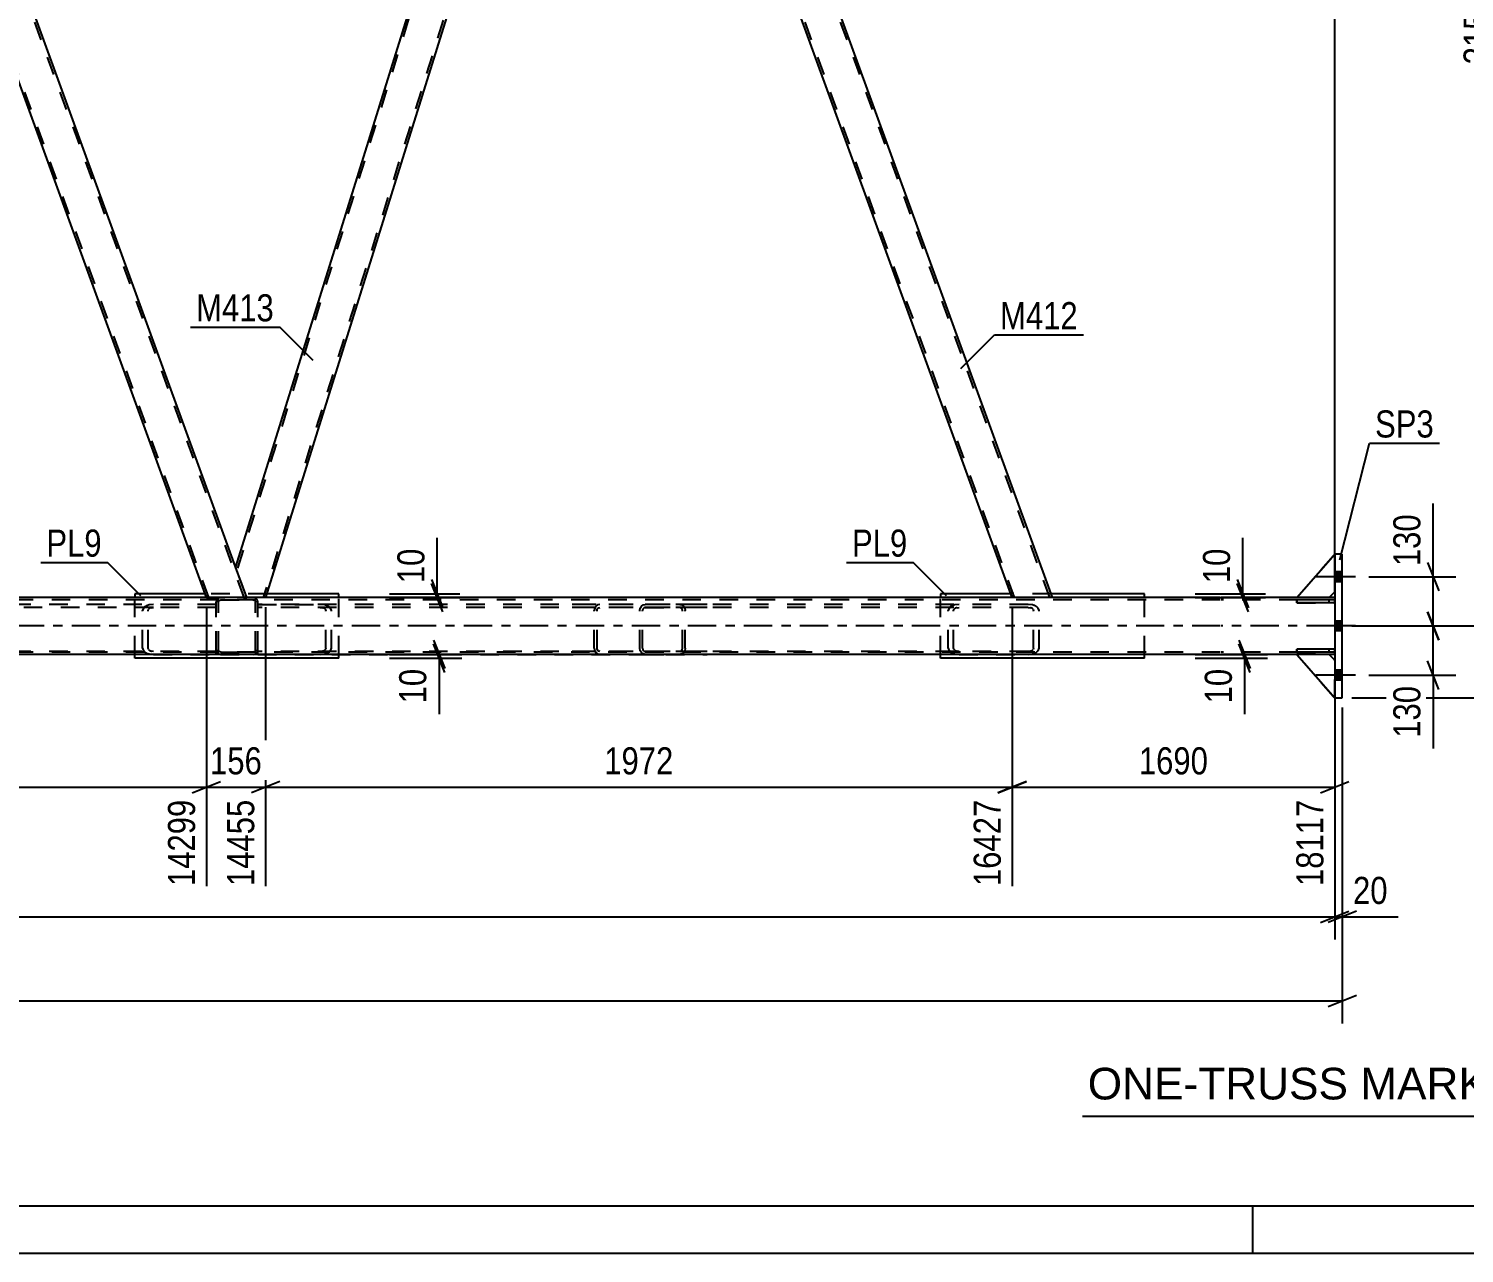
# Model space of a CAD drawing. Header units: millimetres. Extents: x -815 to 374, y -743 to 98.
# Drawn here: x -174.9 to -23.2, y -742.9 to -613.5 of the extents above; entities that cross this region are included whole.
import ezdxf

# ---------------------------------------------------------------- set-up
doc = ezdxf.new("R2010")
doc.units = ezdxf.units.MM
doc.linetypes.add('DXK_LINE_DOT2', pattern=[3.9198, 1.9599, -1.9599])
doc.linetypes.add('DXK_LINE_DOT3', pattern=[5.9187, 2.979, -0.9799, 0.9799, -0.9799])
doc.styles.add('Arial', font='ARIAL.TTF', dxfattribs={"height": 0.2})
doc.styles.add('Arial Narrow', font='ARIALN.TTF', dxfattribs={"height": 0.2})

# ---------------------------------------------------------------- blocks, each defined once
blk = doc.blocks.new('Unknown-232933173-1133')
at = {"color": 5, "linetype": 'Continuous'}
for p, q in [((-809.53, -737.85), (369.47, -737.85)), ((-45.53, -742.85), (-45.53, -737.85)), ((-814.53, -742.85), (374.47, -742.85))]:
    blk.add_line(p, q, dxfattribs=at)
blk = doc.blocks.new('Part-232933173-8812 - 8685')
at = {"color": 2, "linetype": 'Continuous'}
for p, q in [((-36.09, -668.98), (-36.89, -668.98)), ((-36.89, -668.98), (-36.89, -684.18)), ((-36.09, -684.18), (-36.09, -668.98)), ((-36.89, -684.18), (-36.09, -684.18))]:
    blk.add_line(p, q, dxfattribs=at)
blk = doc.blocks.new('Part-232933173-8695 - 8685')
at = {"color": 2, "linetype": 'Continuous'}
for p, q in [((-110.77, -552.58), (-115.02, -552.58)), ((-66.73, -673.58), (-110.77, -552.58)), ((-70.98, -673.58), (-113.48, -556.83))]:
    blk.add_line(p, q, dxfattribs=at)
at = {"color": 7, "linetype": 'DXK_LINE_DOT2'}
for p, q in [((-115.02, -552.58), (-113.48, -556.83)), ((-70.73, -673.58), (-114.77, -552.58)), ((-66.98, -673.58), (-111.02, -552.58)), ((-66.73, -673.58), (-70.98, -673.58))]:
    blk.add_line(p, q, dxfattribs=at)
blk = doc.blocks.new('Part-232933173-8700 - 8685')
at = {"color": 2, "linetype": 'Continuous'}
for p, q in [((-116.34, -552.58), (-153.04, -670.33)), ((-115.02, -552.58), (-116.34, -552.58)), ((-115.02, -552.58), (-113.48, -556.83)), ((-113.48, -556.83), (-149.87, -673.58)), ((-151.86, -673.58), (-153.04, -670.33))]:
    blk.add_line(p, q, dxfattribs=at)
at = {"color": 7, "linetype": 'DXK_LINE_DOT2'}
for p, q in [((-116.09, -552.58), (-152.91, -670.7)), ((-113.61, -556.46), (-150.12, -673.58)), ((-149.87, -673.58), (-151.86, -673.58))]:
    blk.add_line(p, q, dxfattribs=at)
blk = doc.blocks.new('Part-232933173-8715 - 8685')
at = {"color": 7, "linetype": 'DXK_LINE_DOT2'}
for p, q in [((-150.69, -679.58), (-150.69, -674.3)), ((-150.69, -674.3), (-144.09, -674.3)), ((-103.19, -674.3), (-150.69, -674.3)), ((-103.19, -674.62), (-150.69, -674.62)), ((-143.64, -674.35), (-144.09, -674.3)), ((-144.09, -674.62), (-143.87, -674.65)), ((-143.55, -674.82), (-143.51, -674.94)), ((-143.51, -678.94), (-143.51, -674.94)), ((-142.92, -674.94), (-143.01, -674.7)), ((-142.92, -678.94), (-142.92, -674.94)), ((-103.19, -679.26), (-150.69, -679.26)), ((-150.69, -679.58), (-103.19, -679.58)), ((-143.87, -679.24), (-144.09, -679.26)), ((-144.09, -679.58), (-143.64, -679.53)), ((-143.51, -678.94), (-143.55, -679.06)), ((-143.01, -679.19), (-142.92, -678.94))]:
    blk.add_line(p, q, dxfattribs=at)
for centre, radius, start, end in [((-143.96, -675.18), 0.545, 41.9363, 80.4819), ((-143.82, -675.43), 1.09, 41.9363, 80.4819), ((-143.96, -678.7), 0.545, 279.5182, 318.0638), ((-143.82, -678.46), 1.09, 279.5182, 318.0638)]:
    blk.add_arc(centre, radius, start, end, dxfattribs=at)
blk = doc.blocks.new('Part-232933173-8716 - 8685')
at = {"color": 7, "linetype": 'DXK_LINE_DOT2'}
for p, q in [((-110.33, -674.94), (-110.29, -674.7)), ((-110.33, -678.94), (-110.33, -674.94)), ((-110.29, -674.7), (-110.16, -674.49)), ((-110.16, -674.49), (-109.97, -674.35)), ((-110.02, -674.82), (-110.04, -674.94)), ((-110.04, -678.94), (-110.04, -674.94)), ((-109.95, -674.72), (-110.02, -674.82)), ((-109.97, -674.35), (-109.75, -674.3)), ((-109.86, -674.65), (-109.95, -674.72)), ((-109.75, -674.62), (-109.86, -674.65)), ((-69.29, -674.3), (-109.75, -674.3)), ((-109.75, -674.62), (-106.11, -674.62)), ((-69.29, -674.62), (-109.75, -674.62)), ((-106.11, -674.3), (-105.89, -674.35)), ((-106, -674.65), (-106.11, -674.62)), ((-105.9, -674.72), (-106, -674.65)), ((-105.84, -674.82), (-105.9, -674.72)), ((-105.89, -674.35), (-105.7, -674.49)), ((-105.82, -674.94), (-105.84, -674.82)), ((-105.82, -678.94), (-105.82, -674.94)), ((-105.7, -674.49), (-105.57, -674.7)), ((-105.57, -674.7), (-105.53, -674.94)), ((-105.53, -678.94), (-105.53, -674.94)), ((-77.65, -674.7), (-77.74, -674.94)), ((-77.74, -678.94), (-77.74, -674.94)), ((-77.16, -674.94), (-77.11, -674.82)), ((-77.16, -678.94), (-77.16, -674.94)), ((-76.57, -674.3), (-77.02, -674.35)), ((-76.8, -674.65), (-76.57, -674.62)), ((-68.85, -674.35), (-69.29, -674.3)), ((-69.29, -674.62), (-69.07, -674.65)), ((-68.76, -674.82), (-68.71, -674.94)), ((-68.71, -678.94), (-68.71, -674.94)), ((-68.13, -674.94), (-68.22, -674.7)), ((-68.13, -678.94), (-68.13, -674.94)), ((-110.29, -679.19), (-110.33, -678.94)), ((-110.16, -679.39), (-110.29, -679.19)), ((-109.97, -679.53), (-110.16, -679.39)), ((-110.04, -678.94), (-110.02, -679.06)), ((-110.02, -679.06), (-109.95, -679.17)), ((-109.75, -679.58), (-109.97, -679.53)), ((-109.95, -679.17), (-109.86, -679.24)), ((-109.86, -679.24), (-109.75, -679.26)), ((-109.75, -679.26), (-106.11, -679.26)), ((-69.29, -679.26), (-109.75, -679.26)), ((-109.75, -679.58), (-106.11, -679.58)), ((-69.29, -679.58), (-109.75, -679.58)), ((-106.11, -679.26), (-106, -679.24)), ((-105.89, -679.53), (-106.11, -679.58)), ((-106, -679.24), (-105.9, -679.17)), ((-105.9, -679.17), (-105.84, -679.06)), ((-105.7, -679.39), (-105.89, -679.53)), ((-105.84, -679.06), (-105.82, -678.94)), ((-105.57, -679.19), (-105.7, -679.39)), ((-105.53, -678.94), (-105.57, -679.19)), ((-77.74, -678.94), (-77.65, -679.19)), ((-77.11, -679.06), (-77.16, -678.94)), ((-77.02, -679.53), (-76.57, -679.58)), ((-76.57, -679.26), (-76.8, -679.24)), ((-76.57, -679.58), (-69.29, -679.58)), ((-69.07, -679.24), (-69.29, -679.26)), ((-69.29, -679.58), (-68.85, -679.53)), ((-68.71, -678.94), (-68.76, -679.06)), ((-68.22, -679.19), (-68.13, -678.94))]:
    blk.add_line(p, q, dxfattribs=at)
for centre, radius, start, end in [((-76.84, -675.43), 1.09, 99.5182, 138.0638), ((-76.71, -675.18), 0.545, 99.5182, 138.0638), ((-69.16, -675.18), 0.545, 41.9363, 80.4819), ((-69.03, -675.43), 1.09, 41.9363, 80.4819), ((-76.84, -678.46), 1.09, 221.9363, 260.4819), ((-76.71, -678.7), 0.545, 221.9363, 260.4819), ((-69.16, -678.7), 0.545, 279.5182, 318.0638), ((-69.03, -678.46), 1.09, 279.5182, 318.0638)]:
    blk.add_arc(centre, radius, start, end, dxfattribs=at)
blk = doc.blocks.new('Part-232933173-8718 - 8685')
at = {"color": 7, "linetype": 'DXK_LINE_DOT2'}
for p, q in [((-195.47, -674.94), (-195.42, -674.7)), ((-195.47, -678.94), (-195.47, -674.94)), ((-195.42, -674.7), (-195.29, -674.49)), ((-195.29, -674.49), (-195.11, -674.35)), ((-195.15, -674.82), (-195.17, -674.94)), ((-195.17, -678.94), (-195.17, -674.94)), ((-195.09, -674.72), (-195.15, -674.82)), ((-195.11, -674.35), (-194.88, -674.3)), ((-194.99, -674.65), (-195.09, -674.72)), ((-194.88, -674.62), (-194.99, -674.65)), ((-155.09, -674.3), (-194.88, -674.3)), ((-194.88, -674.62), (-191.24, -674.62)), ((-161.71, -674.62), (-194.88, -674.62)), ((-191.24, -674.3), (-191.02, -674.35)), ((-191.13, -674.65), (-191.24, -674.62)), ((-191.04, -674.72), (-191.13, -674.65)), ((-190.97, -674.82), (-191.04, -674.72)), ((-191.02, -674.35), (-190.83, -674.49)), ((-190.95, -674.94), (-190.97, -674.82)), ((-190.95, -678.94), (-190.95, -674.94)), ((-190.83, -674.49), (-190.71, -674.7)), ((-190.71, -674.7), (-190.66, -674.94)), ((-190.66, -678.94), (-190.66, -674.94)), ((-162.78, -674.7), (-162.87, -674.94)), ((-162.87, -678.94), (-162.87, -674.94)), ((-162.29, -674.94), (-162.25, -674.82)), ((-162.29, -678.94), (-162.29, -674.94)), ((-161.71, -674.3), (-162.15, -674.35)), ((-161.93, -674.65), (-161.71, -674.62)), ((-155.09, -674.62), (-161.71, -674.62)), ((-155.09, -679.58), (-155.09, -674.3)), ((-195.42, -679.19), (-195.47, -678.94)), ((-195.29, -679.39), (-195.42, -679.19)), ((-195.11, -679.53), (-195.29, -679.39)), ((-195.17, -678.94), (-195.15, -679.06)), ((-195.15, -679.06), (-195.09, -679.17)), ((-194.88, -679.58), (-195.11, -679.53)), ((-195.09, -679.17), (-194.99, -679.24)), ((-194.99, -679.24), (-194.88, -679.26)), ((-194.88, -679.26), (-191.24, -679.26)), ((-155.09, -679.26), (-194.88, -679.26)), ((-155.09, -679.58), (-194.88, -679.58)), ((-191.24, -679.26), (-191.13, -679.24)), ((-191.02, -679.53), (-191.24, -679.58)), ((-191.13, -679.24), (-191.04, -679.17)), ((-191.04, -679.17), (-190.97, -679.06)), ((-190.83, -679.39), (-191.02, -679.53)), ((-190.97, -679.06), (-190.95, -678.94)), ((-190.71, -679.19), (-190.83, -679.39)), ((-190.66, -678.94), (-190.71, -679.19)), ((-162.87, -678.94), (-162.78, -679.19)), ((-162.25, -679.06), (-162.29, -678.94)), ((-162.15, -679.53), (-161.71, -679.58)), ((-161.71, -679.26), (-161.93, -679.24)), ((-161.71, -679.58), (-155.09, -679.58))]:
    blk.add_line(p, q, dxfattribs=at)
for centre, radius, start, end in [((-161.97, -675.43), 1.09, 99.5182, 138.0638), ((-161.84, -675.18), 0.545, 99.5182, 138.0638), ((-161.97, -678.46), 1.09, 221.9363, 260.4819), ((-161.84, -678.7), 0.545, 221.9363, 260.4819)]:
    blk.add_arc(centre, radius, start, end, dxfattribs=at)
blk = doc.blocks.new('Part-232933173-8729 - 8685')
at = {"color": 7, "linetype": 'DXK_LINE_DOT2'}
for p, q in [((-155.05, -673.88), (-155.09, -674.06)), ((-155.09, -679.1), (-155.09, -674.06)), ((-155.09, -674.06), (-155.09, -674.06)), ((-155.05, -673.87), (-155.05, -673.88)), ((-154.85, -674.06), (-154.83, -673.97)), ((-154.85, -674.06), (-154.85, -674.06)), ((-154.85, -679.1), (-154.85, -674.06)), ((-154.83, -673.97), (-154.78, -673.89)), ((-154.61, -673.58), (-154.79, -673.62)), ((-154.78, -673.89), (-154.7, -673.84)), ((-154.7, -673.84), (-154.61, -673.82)), ((-151.17, -673.58), (-154.61, -673.58)), ((-154.61, -673.58), (-154.61, -673.58)), ((-154.61, -673.82), (-154.61, -673.82)), ((-154.61, -673.82), (-151.17, -673.82)), ((-151.17, -673.58), (-151.17, -673.58)), ((-150.98, -673.62), (-151.17, -673.58)), ((-151.17, -673.82), (-151.17, -673.82)), ((-151.17, -673.82), (-151.07, -673.84)), ((-151.07, -673.84), (-151, -673.89)), ((-151, -673.89), (-150.94, -673.97)), ((-150.94, -673.97), (-150.93, -674.06)), ((-150.93, -674.06), (-150.93, -674.06)), ((-150.93, -679.1), (-150.93, -674.06)), ((-150.72, -673.88), (-150.72, -673.87)), ((-150.69, -674.06), (-150.72, -673.88)), ((-150.69, -679.1), (-150.69, -674.06)), ((-150.69, -674.06), (-150.69, -674.06)), ((-155.09, -679.1), (-155.09, -679.1)), ((-155.09, -679.1), (-155.05, -679.28)), ((-154.85, -679.1), (-154.85, -679.1)), ((-154.83, -679.19), (-154.85, -679.1)), ((-154.78, -679.27), (-154.83, -679.19)), ((-154.79, -679.54), (-154.61, -679.58)), ((-154.7, -679.32), (-154.78, -679.27)), ((-154.61, -679.34), (-154.7, -679.32)), ((-154.61, -679.34), (-154.61, -679.34)), ((-154.61, -679.34), (-151.17, -679.34)), ((-154.61, -679.58), (-151.17, -679.58)), ((-154.61, -679.58), (-154.61, -679.58)), ((-151.07, -679.32), (-151.17, -679.34)), ((-151.17, -679.34), (-151.17, -679.34)), ((-151.17, -679.58), (-150.98, -679.54)), ((-151.17, -679.58), (-151.17, -679.58)), ((-151, -679.27), (-151.07, -679.32)), ((-150.94, -679.19), (-151, -679.27)), ((-150.93, -679.1), (-150.94, -679.19)), ((-150.93, -679.1), (-150.93, -679.1)), ((-150.72, -679.28), (-150.69, -679.1)), ((-150.69, -679.1), (-150.69, -679.1))]:
    blk.add_line(p, q, dxfattribs=at)
for centre, start, end in [((-154.61, -674.06), 112.5, 157.5), ((-151.17, -674.06), 22.5, 67.5), ((-154.61, -679.1), 202.5, 247.5), ((-151.17, -679.1), 292.5, 337.5)]:
    blk.add_arc(centre, 0.48, start, end, dxfattribs=at)
blk = doc.blocks.new('Part-232933173-8747 - 8685')
at = {"color": 2, "linetype": 'Continuous'}
for p, q in [((-195.9, -552.58), (-200.16, -552.58)), ((-153.04, -670.33), (-195.9, -552.58)), ((-156.12, -673.58), (-198.61, -556.83))]:
    blk.add_line(p, q, dxfattribs=at)
at = {"color": 7, "linetype": 'DXK_LINE_DOT2'}
for p, q in [((-200.16, -552.58), (-198.61, -556.83)), ((-155.86, -673.58), (-199.9, -552.58)), ((-152.12, -673.58), (-196.16, -552.58)), ((-151.86, -673.58), (-153.04, -670.33)), ((-156.12, -673.58), (-151.86, -673.58))]:
    blk.add_line(p, q, dxfattribs=at)
blk = doc.blocks.new('Part-232933173-8842 - 8685')
at = {"color": 7, "linetype": 'DXK_LINE_DOT2'}
for p, q in [((-111.64, -674.3), (-117.47, -674.3)), ((-111.64, -674.62), (-117.47, -674.62)), ((-115.09, -674.7), (-115.13, -674.94)), ((-115.13, -678.94), (-115.13, -674.94)), ((-114.96, -674.49), (-115.09, -674.7)), ((-114.78, -674.35), (-114.96, -674.49)), ((-114.84, -674.94), (-114.82, -674.82)), ((-114.84, -678.94), (-114.84, -674.94)), ((-114.82, -674.82), (-114.76, -674.72)), ((-114.55, -674.3), (-114.78, -674.35)), ((-114.76, -674.72), (-114.66, -674.65)), ((-114.66, -674.65), (-114.55, -674.62)), ((-111.64, -679.26), (-117.47, -679.26)), ((-111.64, -679.58), (-117.47, -679.58)), ((-115.13, -678.94), (-115.09, -679.19)), ((-115.09, -679.19), (-114.96, -679.39)), ((-114.96, -679.39), (-114.78, -679.53)), ((-114.82, -679.06), (-114.84, -678.94)), ((-114.76, -679.17), (-114.82, -679.06)), ((-114.78, -679.53), (-114.55, -679.58)), ((-114.66, -679.24), (-114.76, -679.17)), ((-114.55, -679.26), (-114.66, -679.24))]:
    blk.add_line(p, q, dxfattribs=at)
blk = doc.blocks.new('Part-232933173-8877 - 8685')
at = {"color": 2, "linetype": 'Continuous'}
for p, q in [((-156.26, -673.18), (-163.67, -673.18)), ((-163.67, -673.18), (-163.67, -673.58)), ((-142.12, -673.18), (-149.74, -673.18)), ((-142.12, -673.58), (-142.12, -673.18)), ((-163.67, -679.98), (-163.67, -679.58)), ((-142.12, -679.98), (-142.12, -679.58)), ((-142.12, -679.98), (-163.67, -679.98))]:
    blk.add_line(p, q, dxfattribs=at)
at = {"color": 7, "linetype": 'DXK_LINE_DOT2'}
for p, q in [((-149.74, -673.18), (-156.26, -673.18)), ((-163.67, -679.58), (-163.67, -673.58)), ((-142.12, -679.58), (-142.12, -673.58))]:
    blk.add_line(p, q, dxfattribs=at)
blk = doc.blocks.new('Part-232933173-8878 - 8685')
at = {"color": 2, "linetype": 'Continuous'}
for p, q in [((-71.13, -673.18), (-78.54, -673.18)), ((-78.54, -673.18), (-78.54, -673.58)), ((-56.99, -673.18), (-66.87, -673.18)), ((-56.99, -673.58), (-56.99, -673.18)), ((-78.54, -679.98), (-78.54, -679.58)), ((-56.99, -679.98), (-56.99, -679.58)), ((-56.99, -679.98), (-78.54, -679.98))]:
    blk.add_line(p, q, dxfattribs=at)
at = {"color": 7, "linetype": 'DXK_LINE_DOT2'}
for p, q in [((-66.87, -673.18), (-71.13, -673.18)), ((-78.54, -679.58), (-78.54, -673.58)), ((-56.99, -679.58), (-56.99, -673.58))]:
    blk.add_line(p, q, dxfattribs=at)
blk = doc.blocks.new('Part-232933173-8921 - 8685')
at = {"color": 7, "linetype": 'DXK_LINE_DOT2'}
for p, q in [((-48.99, -673.82), (-728.07, -673.82)), ((-36.89, -673.82), (-48.89, -673.82)), ((-37.49, -673.58), (-40.89, -673.58)), ((-36.89, -673.58), (-36.89, -679.58)), ((-48.99, -679.34), (-728.07, -679.34)), ((-36.89, -679.34), (-48.89, -679.34)), ((-37.49, -679.58), (-40.89, -679.58)), ((-36.89, -679.58), (-36.89, -679.55))]:
    blk.add_line(p, q, dxfattribs=at)
at = {"color": 2, "linetype": 'Continuous'}
for p, q in [((-48.99, -673.58), (-724.07, -673.58)), ((-40.89, -673.58), (-48.89, -673.58)), ((-36.89, -673.58), (-37.49, -673.58)), ((-48.99, -679.58), (-724.07, -679.58)), ((-40.89, -679.58), (-48.89, -679.58)), ((-36.89, -679.58), (-37.49, -679.58))]:
    blk.add_line(p, q, dxfattribs=at)
at = {"color": 7, "linetype": 'DXK_LINE_DOT3'}
for p, q in [((-48.99, -676.58), (-728.07, -676.58)), ((-36.89, -676.58), (-48.89, -676.58))]:
    blk.add_line(p, q, dxfattribs=at)
blk = doc.blocks.new('Part-232933173-8939 - 8685')
at = {"color": 7, "linetype": 'DXK_LINE_DOT2'}
for p, q in [((-36.89, -673.82), (-40.89, -673.82)), ((-40.89, -673.82), (-40.89, -674.14)), ((-40.89, -674.14), (-36.89, -674.14)), ((-37.49, -674.14), (-37.49, -673.82)), ((-36.89, -674.14), (-36.89, -673.82))]:
    blk.add_line(p, q, dxfattribs=at)
blk = doc.blocks.new('Part-232933173-8940 - 8685')
at = {"color": 7, "linetype": 'DXK_LINE_DOT2'}
for p, q in [((-36.89, -679.02), (-40.89, -679.02)), ((-40.89, -679.02), (-40.89, -679.34)), ((-40.89, -679.34), (-36.89, -679.34)), ((-37.49, -679.34), (-37.49, -679.02)), ((-36.89, -679.34), (-36.89, -679.02))]:
    blk.add_line(p, q, dxfattribs=at)
blk = doc.blocks.new('Part-232933173-8941 - 8685')
at = {"color": 2, "linetype": 'Continuous'}
for p, q in [((-40.89, -674.14), (-40.89, -673.82)), ((-36.89, -673.82), (-40.89, -673.82)), ((-36.89, -674.14), (-40.89, -674.14)), ((-36.89, -673.82), (-36.89, -674.14))]:
    blk.add_line(p, q, dxfattribs=at)
at = {"color": 7, "linetype": 'DXK_LINE_DOT2'}
blk.add_line((-37.49, -674.14), (-37.49, -673.82), dxfattribs=at)
blk = doc.blocks.new('Part-232933173-8942 - 8685')
at = {"color": 2, "linetype": 'Continuous'}
for p, q in [((-40.89, -679.34), (-40.89, -679.02)), ((-36.89, -679.02), (-40.89, -679.02)), ((-36.89, -679.34), (-40.89, -679.34)), ((-36.89, -679.02), (-36.89, -679.34))]:
    blk.add_line(p, q, dxfattribs=at)
at = {"color": 7, "linetype": 'DXK_LINE_DOT2'}
blk.add_line((-37.49, -679.34), (-37.49, -679.02), dxfattribs=at)
blk = doc.blocks.new('Part-232933173-8943 - 8685')
at = {"color": 7, "linetype": 'DXK_LINE_DOT2'}
for p, q in [((-40.89, -673.58), (-36.89, -668.98)), ((-36.89, -668.98), (-36.89, -672.98)), ((-36.89, -672.98), (-37.49, -673.58)), ((-37.49, -673.58), (-40.89, -673.58))]:
    blk.add_line(p, q, dxfattribs=at)
blk = doc.blocks.new('Part-232933173-8944 - 8685')
at = {"color": 2, "linetype": 'Continuous'}
for p, q in [((-40.89, -673.58), (-36.89, -668.98)), ((-36.89, -672.98), (-37.49, -673.58)), ((-37.49, -673.58), (-40.89, -673.58))]:
    blk.add_line(p, q, dxfattribs=at)
at = {"color": 7, "linetype": 'DXK_LINE_DOT2'}
blk.add_line((-36.89, -672.98), (-36.89, -668.98), dxfattribs=at)
blk = doc.blocks.new('Part-232933173-8945 - 8685')
at = {"color": 7, "linetype": 'DXK_LINE_DOT2'}
for p, q in [((-37.49, -679.58), (-40.89, -679.58)), ((-40.89, -679.58), (-36.89, -684.18)), ((-36.89, -680.18), (-37.49, -679.58)), ((-36.89, -684.18), (-36.89, -680.18))]:
    blk.add_line(p, q, dxfattribs=at)
blk = doc.blocks.new('Part-232933173-8946 - 8685')
at = {"color": 2, "linetype": 'Continuous'}
for p, q in [((-37.49, -679.58), (-40.89, -679.58)), ((-40.89, -679.58), (-36.89, -684.18)), ((-36.89, -680.18), (-37.49, -679.58))]:
    blk.add_line(p, q, dxfattribs=at)
at = {"color": 7, "linetype": 'DXK_LINE_DOT2'}
blk.add_line((-36.89, -680.18), (-36.89, -684.18), dxfattribs=at)
blk = doc.blocks.new('Bolt-232933173-8987 - 8685')
at = {"linetype": 'Continuous'}
for points in [[(-36.09, -671.9), (-36.09, -670.86), (-36.89, -670.86), (-36.89, -671.9)], [(-36.09, -671.9), (-36.09, -670.86), (-36.89, -670.86), (-36.89, -671.9)], [(-36.09, -671.9), (-36.09, -670.86), (-36.89, -670.86), (-36.89, -671.9)], [(-36.09, -677.1), (-36.09, -676.06), (-36.89, -676.06), (-36.89, -677.1)], [(-36.09, -677.1), (-36.09, -676.06), (-36.89, -676.06), (-36.89, -677.1)], [(-36.09, -682.3), (-36.09, -681.26), (-36.89, -681.26), (-36.89, -682.3)], [(-36.09, -682.3), (-36.09, -681.26), (-36.89, -681.26), (-36.89, -682.3)], [(-36.09, -682.3), (-36.09, -681.26), (-36.89, -681.26), (-36.89, -682.3)]]:
    blk.add_hatch(color=1, dxfattribs=at).paths.add_polyline_path(points)
at = {"color": 1, "linetype": 'Continuous'}
for p, q in [((-34.69, -671.38), (-38.89, -671.38)), ((-34.69, -671.38), (-38.89, -671.38)), ((-34.69, -671.38), (-38.89, -671.38)), ((-36.09, -670.86), (-36.89, -670.86)), ((-36.09, -670.86), (-36.89, -670.86)), ((-36.09, -670.86), (-36.89, -670.86)), ((-36.09, -671.9), (-36.89, -671.9)), ((-36.09, -671.9), (-36.89, -671.9)), ((-36.09, -671.9), (-36.89, -671.9)), ((-36.09, -676.06), (-36.89, -676.06)), ((-36.09, -676.06), (-36.89, -676.06)), ((-34.69, -676.58), (-38.89, -676.58)), ((-34.69, -676.58), (-38.89, -676.58)), ((-36.09, -677.1), (-36.89, -677.1)), ((-36.09, -677.1), (-36.89, -677.1)), ((-34.69, -681.78), (-38.89, -681.78)), ((-34.69, -681.78), (-38.89, -681.78)), ((-34.69, -681.78), (-38.89, -681.78)), ((-36.09, -681.26), (-36.89, -681.26)), ((-36.09, -681.26), (-36.89, -681.26)), ((-36.09, -681.26), (-36.89, -681.26)), ((-36.09, -682.3), (-36.89, -682.3)), ((-36.09, -682.3), (-36.89, -682.3)), ((-36.09, -682.3), (-36.89, -682.3))]:
    blk.add_line(p, q, dxfattribs=at)
blk = doc.blocks.new('StraightDimension-232933173-9169 - 8685')
at = {"color": 7, "linetype": 'Continuous'}
for p, q in [((-36.09, -685.18), (-36.09, -718.59)), ((-37.59, -716.79), (-34.59, -715.59)), ((-767.14, -716.19), (-36.09, -716.19))]:
    blk.add_line(p, q, dxfattribs=at)
blk = doc.blocks.new('StraightDimension-232933173-9958 - 8685')
at = {"color": 7, "linetype": 'Continuous'}
for p, q in [((-149.87, -674.58), (-149.87, -704.06)), ((-70.98, -674.58), (-70.98, -704.06)), ((-148.37, -693.01), (-151.37, -694.21)), ((-72.48, -694.21), (-69.48, -693.01)), ((-149.87, -693.61), (-70.98, -693.61))]:
    blk.add_line(p, q, dxfattribs=at)
at = {"color": 0}
blk.add_wipeout([(-106.17, -692.86), (-106.17, -688.66), (-114.68, -688.66), (-114.68, -692.86)], dxfattribs=at)
at = {"color": 0, "linetype": 'Continuous'}
blk.add_wipeout([(-71.58, -694.31), (-75.78, -694.31), (-75.78, -704.66), (-71.58, -704.66)], dxfattribs=at)
at = {"color": 3, "style": 'Arial Narrow'}
blk.add_text('1972', height=2.863, dxfattribs=at).set_placement((-114.08, -692.26))
at = {"color": 3, "linetype": 'Continuous', "style": 'Arial Narrow'}
blk.add_text('16427', height=2.863, rotation=90.0002, dxfattribs=at).set_placement((-72.18, -704.06))
blk = doc.blocks.new('StraightDimension-232933173-9940 - 8685')
at = {"color": 7, "linetype": 'Continuous'}
for p, q in [((-156.12, -674.58), (-156.12, -704.06)), ((-149.87, -674.58), (-149.87, -704.06)), ((-157.62, -694.21), (-154.62, -693.01)), ((-148.37, -693.01), (-151.37, -694.21)), ((-156.12, -693.61), (-149.87, -693.61))]:
    blk.add_line(p, q, dxfattribs=at)
at = {"color": 0}
blk.add_wipeout([(-149.65, -692.86), (-149.65, -688.66), (-156.34, -688.66), (-156.34, -692.86)], dxfattribs=at)
at = {"color": 0, "linetype": 'Continuous'}
blk.add_wipeout([(-150.47, -694.31), (-154.67, -694.31), (-154.67, -704.66), (-150.47, -704.66)], dxfattribs=at)
at = {"color": 3, "style": 'Arial Narrow'}
blk.add_text('156', height=2.863, dxfattribs=at).set_placement((-155.74, -692.26))
at = {"color": 3, "linetype": 'Continuous', "style": 'Arial Narrow'}
blk.add_text('14455', height=2.863, rotation=90.0002, dxfattribs=at).set_placement((-151.07, -704.06))
blk = doc.blocks.new('StraightDimension-232933173-38656 - 8685')
at = {"color": 7, "linetype": 'Continuous'}
for p, q in [((-47.01, -678.08), (-45.81, -681.08)), ((-51.63, -679.58), (-44.01, -679.58)), ((-45.81, -681.48), (-47.01, -678.48)), ((-46.41, -679.98), (-46.41, -679.58)), ((-51.63, -679.98), (-44.01, -679.98))]:
    blk.add_line(p, q, dxfattribs=at)
at = {"color": 0}
blk.add_wipeout([(-47.16, -680.51), (-51.36, -680.51), (-51.36, -685.36), (-47.16, -685.36)], dxfattribs=at)
at = {"color": 7, "linetype": 'Continuous'}
blk.add_line((-46.41, -679.98), (-46.41, -685.89), dxfattribs=at)
blk.add_line((-46.41, -679.98), (-46.41, -685.89), dxfattribs=at)
at = {"color": 3, "style": 'Arial Narrow'}
blk.add_text('10', height=2.863, rotation=90.0002, dxfattribs=at).set_placement((-47.76, -684.76))
blk = doc.blocks.new('StraightDimension-232933173-38657 - 8685')
at = {"color": 7, "linetype": 'Continuous'}
for p, q in [((-132.33, -671.68), (-131.13, -674.68)), ((-136.76, -673.18), (-129.33, -673.18)), ((-131.13, -675.08), (-132.33, -672.08)), ((-131.73, -673.58), (-131.73, -673.18)), ((-136.76, -673.58), (-129.33, -673.58))]:
    blk.add_line(p, q, dxfattribs=at)
at = {"color": 0}
blk.add_wipeout([(-132.48, -667.8), (-136.68, -667.8), (-136.68, -672.66), (-132.48, -672.66)], dxfattribs=at)
at = {"color": 7, "linetype": 'Continuous'}
blk.add_line((-131.73, -673.18), (-131.73, -667.28), dxfattribs=at)
blk.add_line((-131.73, -673.18), (-131.73, -667.28), dxfattribs=at)
at = {"color": 3, "style": 'Arial Narrow'}
blk.add_text('10', height=2.863, rotation=90.0002, dxfattribs=at).set_placement((-133.08, -672.06))
blk = doc.blocks.new('StraightDimension-232933173-9114 - 8685')
at = {"color": 7, "linetype": 'Continuous'}
for p, q in [((-36.89, -685.18), (-36.89, -709.7)), ((-36.09, -685.18), (-36.09, -709.7)), ((-38.39, -707.9), (-35.39, -706.7)), ((-34.59, -706.7), (-37.59, -707.9)), ((-36.89, -707.3), (-36.09, -707.3))]:
    blk.add_line(p, q, dxfattribs=at)
at = {"color": 0}
blk.add_wipeout([(-30.71, -706.55), (-30.71, -702.35), (-35.56, -702.35), (-35.56, -706.55)], dxfattribs=at)
at = {"color": 7, "linetype": 'Continuous'}
blk.add_line((-36.09, -707.3), (-30.18, -707.3), dxfattribs=at)
blk.add_line((-36.09, -707.3), (-30.18, -707.3), dxfattribs=at)
at = {"color": 3, "style": 'Arial Narrow'}
blk.add_text('20', height=2.863, dxfattribs=at).set_placement((-34.96, -705.95))
blk = doc.blocks.new('StraightDimension-232933173-9130 - 8685')
at = {"color": 7, "linetype": 'Continuous'}
for p, q in [((-36.89, -685.18), (-36.89, -709.7)), ((-38.39, -707.9), (-35.39, -706.7)), ((-728.07, -707.3), (-36.89, -707.3))]:
    blk.add_line(p, q, dxfattribs=at)
blk = doc.blocks.new('StraightDimension-232933173-9922 - 8685')
at = {"color": 7, "linetype": 'Continuous'}
for p, q in [((-235, -674.58), (-235, -704.06)), ((-156.12, -674.58), (-156.12, -704.06)), ((-233.5, -693.01), (-236.5, -694.21)), ((-157.62, -694.21), (-154.62, -693.01)), ((-235, -693.61), (-156.12, -693.61))]:
    blk.add_line(p, q, dxfattribs=at)
at = {"color": 0}
blk.add_wipeout([(-191.3, -692.86), (-191.3, -688.66), (-199.82, -688.66), (-199.82, -692.86)], dxfattribs=at)
at = {"color": 0, "linetype": 'Continuous'}
blk.add_wipeout([(-156.72, -694.31), (-160.92, -694.31), (-160.92, -704.66), (-156.72, -704.66)], dxfattribs=at)
at = {"color": 3, "style": 'Arial Narrow'}
blk.add_text('1972', height=2.863, dxfattribs=at).set_placement((-199.22, -692.26))
at = {"color": 3, "linetype": 'Continuous', "style": 'Arial Narrow'}
blk.add_text('14299', height=2.863, rotation=90.0002, dxfattribs=at).set_placement((-157.32, -704.06))
blk = doc.blocks.new('StraightDimension-232933173-9981 - 8685')
at = {"color": 7, "linetype": 'Continuous'}
for p, q in [((-70.98, -674.58), (-70.98, -704.06)), ((-36.89, -680.58), (-36.89, -704.06)), ((-69.48, -693.01), (-72.48, -694.21)), ((-38.39, -694.21), (-35.39, -693.01)), ((-70.98, -693.61), (-36.89, -693.61))]:
    blk.add_line(p, q, dxfattribs=at)
at = {"color": 0}
blk.add_wipeout([(-49.68, -692.86), (-49.68, -688.66), (-58.19, -688.66), (-58.19, -692.86)], dxfattribs=at)
at = {"color": 0, "linetype": 'Continuous'}
blk.add_wipeout([(-37.49, -694.31), (-41.69, -694.31), (-41.69, -704.66), (-37.49, -704.66)], dxfattribs=at)
at = {"color": 3, "style": 'Arial Narrow'}
blk.add_text('1690', height=2.863, dxfattribs=at).set_placement((-57.59, -692.26))
at = {"color": 3, "linetype": 'Continuous', "style": 'Arial Narrow'}
blk.add_text('18117', height=2.863, rotation=90.0002, dxfattribs=at).set_placement((-38.09, -704.06))
blk = doc.blocks.new('StraightDimension-232933173-26975 - 8685')
at = {"color": 7, "linetype": 'Continuous'}
for p, q in [((-4.57, -534.96), (-5.77, -531.96)), ((-72.76, -533.46), (-2.77, -533.46)), ((-5.17, -684.18), (-5.17, -533.46)), ((-5.77, -682.68), (-4.57, -685.68)), ((-35.09, -684.18), (-2.77, -684.18))]:
    blk.add_line(p, q, dxfattribs=at)
at = {"color": 0}
blk.add_wipeout([(-5.92, -604.57), (-10.12, -604.57), (-10.12, -613.08), (-5.92, -613.08)], dxfattribs=at)
at = {"color": 3, "style": 'Arial Narrow'}
blk.add_text('3768', height=2.863, rotation=90.0002, dxfattribs=at).set_placement((-6.52, -612.48))
blk = doc.blocks.new('StraightDimension-232933173-38328 - 8685')
at = {"color": 7, "linetype": 'Continuous'}
for p, q in [((-58.82, -553.58), (-58.82, -602.78)), ((-36.89, -672.58), (-36.89, -597.53)), ((-57.32, -599.78), (-60.32, -600.98)), ((-58.82, -600.38), (-36.89, -600.38)), ((-38.39, -600.98), (-35.39, -599.78))]:
    blk.add_line(p, q, dxfattribs=at)
at = {"color": 0}
blk.add_wipeout([(-43.6, -599.63), (-43.6, -595.43), (-52.11, -595.43), (-52.11, -599.63)], dxfattribs=at)
at = {"color": 3, "style": 'Arial Narrow'}
blk.add_text('1386', height=2.863, dxfattribs=at).set_placement((-51.51, -599.03))
blk = doc.blocks.new('StraightDimension-232933173-38360 - 8685')
at = {"color": 7, "linetype": 'Continuous'}
for p, q in [((-18.47, -552.08), (-19.67, -549.08)), ((-57.18, -550.58), (-16.67, -550.58)), ((-19.07, -676.58), (-19.07, -550.58)), ((-19.67, -675.08), (-18.47, -678.08)), ((-35.09, -676.58), (-16.67, -676.58))]:
    blk.add_line(p, q, dxfattribs=at)
at = {"color": 0}
blk.add_wipeout([(-19.82, -609.33), (-24.02, -609.33), (-24.02, -617.84), (-19.82, -617.84)], dxfattribs=at)
at = {"color": 3, "style": 'Arial Narrow'}
blk.add_text('3150', height=2.863, rotation=90.0002, dxfattribs=at).set_placement((-20.42, -617.24))
blk = doc.blocks.new('StraightDimension-232933173-38654 - 8685')
at = {"color": 7, "linetype": 'Continuous'}
for p, q in [((-47.2, -671.68), (-46, -674.68)), ((-51.63, -673.18), (-44.2, -673.18)), ((-46, -675.08), (-47.2, -672.08)), ((-46.6, -673.58), (-46.6, -673.18)), ((-51.63, -673.58), (-44.2, -673.58))]:
    blk.add_line(p, q, dxfattribs=at)
at = {"color": 0}
blk.add_wipeout([(-47.35, -667.8), (-51.55, -667.8), (-51.55, -672.66), (-47.35, -672.66)], dxfattribs=at)
at = {"color": 7, "linetype": 'Continuous'}
blk.add_line((-46.6, -673.18), (-46.6, -667.28), dxfattribs=at)
blk.add_line((-46.6, -673.18), (-46.6, -667.28), dxfattribs=at)
at = {"color": 3, "style": 'Arial Narrow'}
blk.add_text('10', height=2.863, rotation=90.0002, dxfattribs=at).set_placement((-47.95, -672.06))
blk = doc.blocks.new('StraightDimension-232933173-38659 - 8685')
at = {"color": 7, "linetype": 'Continuous'}
for p, q in [((-132.14, -678.08), (-130.94, -681.08)), ((-136.76, -679.58), (-129.14, -679.58)), ((-130.94, -681.48), (-132.14, -678.48)), ((-131.54, -679.98), (-131.54, -679.58)), ((-136.76, -679.98), (-129.14, -679.98))]:
    blk.add_line(p, q, dxfattribs=at)
at = {"color": 0}
blk.add_wipeout([(-132.29, -680.51), (-136.49, -680.51), (-136.49, -685.36), (-132.29, -685.36)], dxfattribs=at)
at = {"color": 7, "linetype": 'Continuous'}
blk.add_line((-131.54, -679.98), (-131.54, -685.89), dxfattribs=at)
blk.add_line((-131.54, -679.98), (-131.54, -685.89), dxfattribs=at)
at = {"color": 3, "style": 'Arial Narrow'}
blk.add_text('10', height=2.863, rotation=90.0002, dxfattribs=at).set_placement((-132.89, -684.76))
blk = doc.blocks.new('StraightDimension-232933173-59532 - 8685')
at = {"color": 7, "linetype": 'Continuous'}
for p, q in [((-27.09, -669.88), (-25.89, -672.88)), ((-33.29, -671.38), (-24.09, -671.38)), ((-26.49, -676.58), (-26.49, -671.38)), ((-25.89, -678.08), (-27.09, -675.08)), ((-35.09, -676.58), (-24.09, -676.58))]:
    blk.add_line(p, q, dxfattribs=at)
at = {"color": 0}
blk.add_wipeout([(-27.24, -664.17), (-31.44, -664.17), (-31.44, -670.86), (-27.24, -670.86)], dxfattribs=at)
at = {"color": 7, "linetype": 'Continuous'}
blk.add_line((-26.49, -671.38), (-26.49, -663.65), dxfattribs=at)
blk.add_line((-26.49, -671.38), (-26.49, -663.65), dxfattribs=at)
at = {"color": 3, "style": 'Arial Narrow'}
blk.add_text('130', height=2.863, rotation=90.0002, dxfattribs=at).set_placement((-27.84, -670.26))
blk = doc.blocks.new('StraightDimension-232933173-59533 - 8685')
at = {"color": 7, "linetype": 'Continuous'}
for p, q in [((-27.09, -675.08), (-25.89, -678.08)), ((-35.09, -676.58), (-24.09, -676.58)), ((-26.49, -681.78), (-26.49, -676.58)), ((-25.89, -683.28), (-27.09, -680.28)), ((-33.29, -681.78), (-24.09, -681.78))]:
    blk.add_line(p, q, dxfattribs=at)
at = {"color": 0}
blk.add_wipeout([(-27.24, -682.31), (-31.44, -682.31), (-31.44, -688.99), (-27.24, -688.99)], dxfattribs=at)
at = {"color": 7, "linetype": 'Continuous'}
blk.add_line((-26.49, -681.78), (-26.49, -689.52), dxfattribs=at)
blk.add_line((-26.49, -681.78), (-26.49, -689.52), dxfattribs=at)
at = {"color": 3, "style": 'Arial Narrow'}
blk.add_text('130', height=2.863, rotation=90.0002, dxfattribs=at).set_placement((-27.84, -688.39))
blk = doc.blocks.new('Unknown-232933173-60338')
at = {"color": 7, "linetype": 'Continuous'}
blk.add_line((-63.53, -728.35), (6.47, -728.35), dxfattribs=at)
at = {"color": 7, "style": 'Arial'}
blk.add_text('ONE-TRUSS MARKED AS TR27', height=3.3428, dxfattribs=at).set_placement((-62.99, -726.6))
blk = doc.blocks.new('Mark-232933173-8691 - 8685')
at = {"color": 0}
blk.add_wipeout([(-64.04, -645.23), (-64.04, -642.23), (-72.26, -642.23), (-72.26, -645.23)], dxfattribs=at)
blk.add_wipeout([(-64.04, -645.23), (-64.04, -642.23), (-72.26, -642.23), (-72.26, -645.23)], dxfattribs=at)
at = {"color": 30, "linetype": 'Continuous'}
for p, q in [((-76.4, -649.37), (-72.86, -645.83)), ((-72.86, -645.83), (-63.44, -645.83))]:
    blk.add_line(p, q, dxfattribs=at)
at = {"color": 3, "style": 'Arial Narrow'}
blk.add_text('M412', height=2.863, dxfattribs=at).set_placement((-72.26, -645.23))
blk = doc.blocks.new('Mark-232933173-8696 - 8685')
at = {"color": 0}
blk.add_wipeout([(-148.98, -644.4), (-148.98, -641.4), (-157.21, -641.4), (-157.21, -644.4)], dxfattribs=at)
blk.add_wipeout([(-148.98, -644.4), (-148.98, -641.4), (-157.21, -641.4), (-157.21, -644.4)], dxfattribs=at)
at = {"color": 30, "linetype": 'Continuous'}
for p in [(-157.81, -645), (-144.85, -648.53)]:
    blk.add_line(p, (-148.38, -645), dxfattribs=at)
at = {"color": 3, "style": 'Arial Narrow'}
blk.add_text('M413', height=2.863, dxfattribs=at).set_placement((-157.21, -644.4))
blk = doc.blocks.new('Mark-232933173-8808 - 8685')
at = {"color": 0}
blk.add_wipeout([(-26.42, -656.67), (-26.42, -653.67), (-32.63, -653.67), (-32.63, -656.67)], dxfattribs=at)
blk.add_wipeout([(-26.42, -656.67), (-26.42, -653.67), (-32.63, -653.67), (-32.63, -656.67)], dxfattribs=at)
at = {"color": 30, "linetype": 'Continuous'}
for p, q in [((-36.34, -669.59), (-33.23, -657.27)), ((-33.23, -657.27), (-25.82, -657.27))]:
    blk.add_line(p, q, dxfattribs=at)
at = {"color": 3, "style": 'Arial Narrow'}
blk.add_text('SP3', height=2.863, dxfattribs=at).set_placement((-32.63, -656.67))
blk = doc.blocks.new('Mark-232933173-60035 - 8685')
at = {"color": 0}
blk.add_wipeout([(-167.18, -669.26), (-167.18, -666.26), (-173.03, -666.26), (-173.03, -669.26)], dxfattribs=at)
blk.add_wipeout([(-167.18, -669.26), (-167.18, -666.26), (-173.03, -666.26), (-173.03, -669.26)], dxfattribs=at)
at = {"color": 30, "linetype": 'Continuous'}
for p in [(-173.63, -669.86), (-163.05, -673.39)]:
    blk.add_line(p, (-166.58, -669.86), dxfattribs=at)
at = {"color": 3, "style": 'Arial Narrow'}
blk.add_text('PL9', height=2.863, dxfattribs=at).set_placement((-173.03, -669.26))
blk = doc.blocks.new('Mark-232933173-60038 - 8685')
at = {"color": 0}
blk.add_wipeout([(-82.05, -669.26), (-82.05, -666.26), (-87.9, -666.26), (-87.9, -669.26)], dxfattribs=at)
blk.add_wipeout([(-82.05, -669.26), (-82.05, -666.26), (-87.9, -666.26), (-87.9, -669.26)], dxfattribs=at)
at = {"color": 30, "linetype": 'Continuous'}
for p in [(-88.5, -669.86), (-77.91, -673.39)]:
    blk.add_line(p, (-81.45, -669.86), dxfattribs=at)
at = {"color": 3, "style": 'Arial Narrow'}
blk.add_text('PL9', height=2.863, dxfattribs=at).set_placement((-87.9, -669.26))

msp = doc.modelspace()

# ---------------------------------------------------------------- block references
for name in ['Unknown-232933173-1133', 'Part-232933173-8747 - 8685', 'Part-232933173-8700 - 8685', 'Part-232933173-8695 - 8685', 'Part-232933173-8943 - 8685', 'Part-232933173-8944 - 8685', 'Part-232933173-8812 - 8685', 'Bolt-232933173-8987 - 8685', 'Part-232933173-8877 - 8685', 'Part-232933173-8878 - 8685', 'Part-232933173-8921 - 8685', 'Part-232933173-8718 - 8685', 'Part-232933173-8729 - 8685', 'Part-232933173-8715 - 8685', 'Part-232933173-8842 - 8685', 'Part-232933173-8716 - 8685', 'Part-232933173-8939 - 8685', 'Part-232933173-8941 - 8685', 'Part-232933173-8940 - 8685', 'Part-232933173-8942 - 8685', 'Part-232933173-8945 - 8685', 'Part-232933173-8946 - 8685', 'Unknown-232933173-60338']:
    msp.add_blockref(name, (0, 0))

# ---------------------------------------------------------------- next in the draw order: block references
msp.add_blockref('StraightDimension-232933173-9169 - 8685', (0, 0))

# ---------------------------------------------------------------- next in the draw order: block references
for name in ['Mark-232933173-8696 - 8685', 'Mark-232933173-60035 - 8685', 'Mark-232933173-60038 - 8685', 'StraightDimension-232933173-9958 - 8685', 'StraightDimension-232933173-38656 - 8685', 'StraightDimension-232933173-9114 - 8685']:
    msp.add_blockref(name, (0, 0))

# ---------------------------------------------------------------- next in the draw order: block references
for name in ['StraightDimension-232933173-38657 - 8685', 'StraightDimension-232933173-9940 - 8685']:
    msp.add_blockref(name, (0, 0))

# ---------------------------------------------------------------- next in the draw order: block references
msp.add_blockref('StraightDimension-232933173-9130 - 8685', (0, 0))

# ---------------------------------------------------------------- next in the draw order: block references
for name in ['StraightDimension-232933173-9922 - 8685', 'StraightDimension-232933173-9981 - 8685', 'StraightDimension-232933173-38659 - 8685']:
    msp.add_blockref(name, (0, 0))

# ---------------------------------------------------------------- next in the draw order: block references
msp.add_blockref('StraightDimension-232933173-26975 - 8685', (0, 0))

# ---------------------------------------------------------------- next in the draw order: block references
for name in ['StraightDimension-232933173-38328 - 8685', 'Mark-232933173-8691 - 8685']:
    msp.add_blockref(name, (0, 0))

# ---------------------------------------------------------------- next in the draw order: block references
msp.add_blockref('StraightDimension-232933173-38360 - 8685', (0, 0))

# ---------------------------------------------------------------- next in the draw order: block references
for name in ['StraightDimension-232933173-59532 - 8685', 'StraightDimension-232933173-38654 - 8685']:
    msp.add_blockref(name, (0, 0))

# ---------------------------------------------------------------- next in the draw order: block references
for name in ['Mark-232933173-8808 - 8685', 'StraightDimension-232933173-59533 - 8685']:
    msp.add_blockref(name, (0, 0))

doc.saveas('drawing.dxf')
